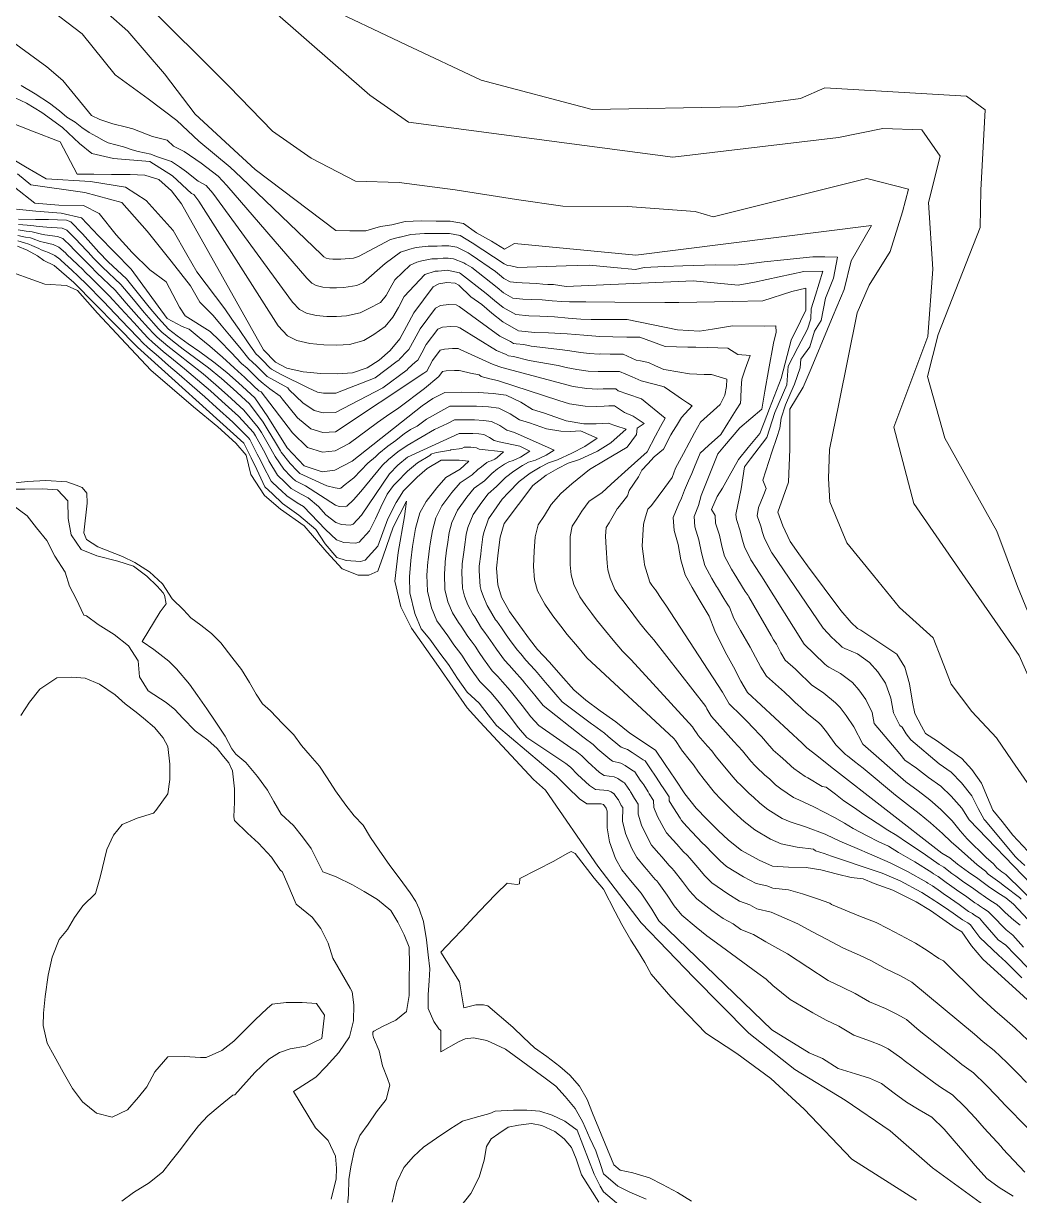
# Model space of a CAD drawing. Header units: millimetres. Extents: x 2695 to 3468, y 1447 to 2202.
# Drawn here: x 3230.4 to 3385.3, y 1919.3 to 2101.6 of the extents above; entities that cross this region are included whole.
import ezdxf

# ---------------------------------------------------------------- set-up
doc = ezdxf.new("R2010")
doc.units = ezdxf.units.MM
doc.layers.add('01_Fina', color=7, linetype='Continuous')

msp = doc.modelspace()

# ---------------------------------------------------------------- linework, layer by layer
at = {"layer": '01_Fina', "color": 252, "linetype": 'Continuous', "lineweight": 9, "true_color": 0x939598}
for p, q in [((3256.54, 2075.17), (3256.54, 2075.17)), ((3258.8, 2076.42), (3258.8, 2076.42)), ((3289, 2068.36), (3289, 2068.36)), ((3290.28, 2066.43), (3290.28, 2066.43)), ((3300.21, 2067.49), (3300.21, 2067.49)), ((3291.56, 2064.5), (3291.56, 2064.5)), ((3298.88, 2064.36), (3298.88, 2064.36)), ((3299.55, 2065.93), (3299.55, 2065.93)), ((3298.22, 2062.8), (3298.22, 2062.8)), ((3244.69, 2056.46), (3244.69, 2056.46)), ((3307.01, 2051.8), (3307.01, 2051.8)), ((3306.64, 2049.8), (3306.64, 2049.8)), ((3300.21, 2031.4), (3300.21, 2031.4)), ((3273.96, 2026.46), (3273.96, 2026.46)), ((3327.51, 2026.08), (3327.51, 2026.08)), ((3335.38, 2026.62), (3335.38, 2026.62)), ((3337.96, 2025.09), (3337.96, 2025.09)), ((3295.83, 2007.12), (3295.83, 2007.12)), ((3303.11, 1997.55), (3303.11, 1997.55)), ((3336.68, 1995.01), (3336.68, 1995.01)), ((3337.28, 1993.97), (3337.28, 1993.97)), ((3330.5, 1965.99), (3330.5, 1965.99))]:
    msp.add_line(p, q, dxfattribs=at)
at = {"layer": '01_Fina', "color": 252, "lineweight": 9, "true_color": 0x939598}
for points in [[(3468.01, 1980.91), (3459.12, 1980.91), (3450.9, 1978.44), (3436.6, 1972.67), (3427.62, 1970.57), (3414.09, 1972.55), (3400.44, 1979.31), (3391.11, 1990.03), (3385.25, 2003.28), (3376.86, 2015.4), (3368.88, 2026.93), (3365.78, 2038.83), (3371.03, 2052.94), (3371.84, 2063.37), (3371.14, 2073.75), (3372.98, 2080.97), (3370.09, 2085.05), (3364.03, 2085.29), (3357.14, 2083.89), (3331.39, 2080.83), (3314.89, 2083.01), (3290.28, 2086.25), (3284.29, 2090.47), (3253.48, 2117.45)], [(3386.11, 1970.63), (3384.99, 1971.68), (3384.65, 1971.97), (3379.95, 1977.61), (3379.82, 1977.76), (3378.89, 1979.47), (3377.86, 1981.47), (3376.3, 1983.48), (3374.69, 1985.12), (3372.8, 1986.44), (3368.38, 1990.17), (3367.69, 1991.13), (3367.03, 1992.14), (3366.69, 1992.4), (3365.68, 1994.38), (3365.28, 1996.68), (3364.44, 1998.99), (3363.27, 2000.73), (3361.95, 2002.2), (3360.11, 2003.53), (3358.16, 2004.36), (3357.72, 2004.59), (3357.55, 2004.76), (3357.46, 2004.84), (3356.58, 2005.66), (3356.52, 2005.72), (3356.19, 2006.04), (3354.76, 2007.57), (3346.83, 2019.23), (3346.8, 2019.29), (3346.6, 2019.62), (3345.61, 2021.64), (3345.34, 2022.43), (3345.05, 2023.43), (3344.49, 2025.01), (3344.73, 2026.32), (3345.42, 2028.06), (3345.9, 2029.26), (3345.37, 2030.56), (3346.81, 2034.93), (3347.57, 2037.23), (3348.05, 2038.68), (3348.25, 2040.24), (3348.89, 2042.28), (3349.73, 2044.19), (3350.32, 2045.53), (3351.19, 2048.07), (3351.28, 2049.41), (3352.71, 2051.29), (3353.43, 2053.74), (3354.45, 2055.43), (3355.15, 2058.9), (3356.35, 2061.97), (3357, 2065.25), (3355.01, 2065.29), (3353.15, 2065.33), (3348.67, 2064.84), (3345.61, 2064.51), (3343.2, 2064.25), (3341.05, 2064.02), (3337.95, 2064.05), (3332.93, 2063.92), (3330.08, 2063.8), (3326.91, 2063.66), (3325.56, 2063.32), (3322.2, 2063.65), (3318.45, 2064.03), (3314.8, 2063.9), (3311.72, 2063.8), (3307.27, 2063.65), (3306.18, 2063.9), (3305.67, 2063.95), (3305.18, 2064.23), (3300.21, 2067.49), (3298.33, 2068.64), (3296.67, 2068.95), (3295.27, 2068.96), (3294.66, 2068.92), (3294.35, 2068.92), (3292.8, 2068.93), (3290.63, 2068.78), (3289, 2068.36), (3288.88, 2068.35), (3287.47, 2068.02), (3282.51, 2065.34), (3281.72, 2065.11), (3279.78, 2064.96), (3279.03, 2064.93), (3278.52, 2064.94), (3277.97, 2065), (3277.47, 2065.11), (3277.11, 2065.3), (3276.74, 2065.68), (3264.26, 2077.66), (3262.58, 2079.28), (3257.66, 2083.29), (3254.27, 2086.53), (3249.81, 2089.91), (3244.67, 2093.63), (3239.56, 2100.02), (3233.67, 2104.49)], [(3390.2, 1978.16), (3384.17, 1986.91), (3381.71, 1990.48), (3377.89, 1994.59), (3374.66, 1998.83), (3373.15, 2002.71), (3371.85, 2006.06), (3367.69, 2009.81), (3366.65, 2010.75), (3362.58, 2015.74), (3358.43, 2020.82), (3355.83, 2027.22), (3355.61, 2030.81), (3355.75, 2035.34), (3357.19, 2042.47), (3360.04, 2056.62), (3361.93, 2060.92), (3365.17, 2066.12), (3367.11, 2072.29), (3368.03, 2075.84), (3361.54, 2077.52), (3337.66, 2071.55), (3334.88, 2072.36), (3324.33, 2073.15), (3314.27, 2073.22), (3307.09, 2074.22), (3297.53, 2075.73), (3288.84, 2076.88), (3282.02, 2077.09), (3275.17, 2080.64), (3269.14, 2084.87), (3262.39, 2091.83), (3248.8, 2105.39)], [(3468, 1987.66), (3452.97, 1987.66), (3440.86, 1986.71), (3431.12, 1983.39), (3410.04, 1986.76), (3397.47, 1992.9), (3388.45, 2005.6), (3385.01, 2014.03), (3381.79, 2022.63), (3373.71, 2037.1), (3370.98, 2046.72), (3372.65, 2053.24), (3379.17, 2069.89), (3379.29, 2075.71), (3379.98, 2088.2), (3377.04, 2090.31), (3355.02, 2091.6), (3351.23, 2089.96), (3341.61, 2088.66), (3318.83, 2088.24), (3301.58, 2092.78), (3289.93, 2098.31), (3276.62, 2104.64)], [(3393.59, 1965.39), (3384.28, 1975.35), (3382.59, 1977.49), (3381.17, 1979.25), (3380.3, 1981.2), (3379.37, 1983.42), (3377.91, 1985.55), (3376.35, 1987.25), (3374.44, 1988.55), (3372.54, 1989.98), (3370.7, 1991.16), (3370.06, 1992.32), (3369.04, 1994.27), (3368.66, 1996.04), (3368.17, 1998.91), (3367.49, 2001.5), (3366.21, 2003.5), (3360.65, 2007.23), (3360.1, 2007.51), (3359.11, 2008.42), (3357.53, 2010.27), (3352.35, 2017.24), (3350.99, 2019.09), (3349.66, 2021.04), (3348.5, 2023.49), (3347.71, 2025.58), (3349.36, 2030.26), (3349.6, 2035.39), (3349.6, 2041.61), (3351.68, 2045.03), (3352.9, 2047.96), (3355.46, 2054.08), (3356.34, 2056.21), (3358.02, 2060.22), (3359.13, 2064.67), (3362.26, 2070.21), (3325.62, 2065.57), (3306.78, 2067.39), (3305.24, 2066.49), (3303.19, 2067.75), (3300.87, 2069.06), (3298.85, 2070.48), (3296.77, 2070.86), (3294.58, 2070.88), (3292.25, 2070.89), (3289.76, 2070.82), (3287.72, 2070.3), (3285.92, 2070.02), (3283.67, 2069.36), (3281.18, 2069.37), (3278.99, 2069.39), (3266.45, 2078.89), (3264.48, 2080.7), (3257.13, 2087.49), (3252.32, 2093.8), (3246.62, 2100.4), (3243.61, 2103.1)], [(3387.14, 1967.67), (3377.48, 1977.74), (3376.34, 1979.52), (3374.69, 1981.41), (3373.04, 1982.98), (3371.16, 1984.33), (3369.27, 1985.77), (3367.48, 1987.02), (3366.71, 1988.01), (3362.71, 1992.71), (3362.4, 1994.44), (3361.39, 1996.47), (3360.33, 1997.97), (3359.33, 1999.08), (3357.48, 2000.47), (3355.66, 2001.5), (3355.33, 2001.67), (3355, 2002), (3351.82, 2005.07), (3345.42, 2015.21), (3345.16, 2015.64), (3344, 2017.43), (3343.93, 2017.54), (3343.54, 2018.18), (3342.53, 2020.18), (3342.17, 2021.37), (3341.84, 2022.71), (3341.27, 2024.45), (3341.21, 2025.25), (3342, 2029.24), (3342.54, 2032.63), (3343.47, 2033.87), (3346, 2037.23), (3347.27, 2041.1), (3349.1, 2045.4), (3349.31, 2048.29), (3350.83, 2051.19), (3352.35, 2054.06), (3352.87, 2055.65), (3352.89, 2057.22), (3353.55, 2059.35), (3354.71, 2063.09), (3351.78, 2063.01), (3344.09, 2061.37), (3341.54, 2060.91), (3338.34, 2061.21), (3334.57, 2061.57), (3314.82, 2060.72), (3312.84, 2061.03), (3311.96, 2061.03), (3311.16, 2061.06), (3310.17, 2061.14), (3309.12, 2061.23), (3307.97, 2061.29), (3307.12, 2061.3), (3306.1, 2061.41), (3305.13, 2061.96), (3304.44, 2062.51), (3303.81, 2063.04), (3300.05, 2065.64), (3299.55, 2065.93), (3297.81, 2066.81), (3296.56, 2067.04), (3295.48, 2067.04), (3294.74, 2066.97), (3294.51, 2066.97), (3293.34, 2066.98), (3291.5, 2066.74), (3290.28, 2066.43), (3290.19, 2066.42), (3289.02, 2066.02), (3286.65, 2064.26), (3283.31, 2061.31), (3282.25, 2060.84), (3280.23, 2060.54), (3279.07, 2060.48), (3278.05, 2060.5), (3276.95, 2060.6), (3275.95, 2060.83), (3275.23, 2061.21), (3274.5, 2061.98), (3262.06, 2076.43), (3260.69, 2077.85), (3258.05, 2079.86), (3255.39, 2081.7), (3253.73, 2082.51), (3252.76, 2083.48), (3250.5, 2084.05), (3247.42, 2085.21), (3246.44, 2085.47), (3244.32, 2086.02), (3242.3, 2086.66), (3240.98, 2087.31), (3236.56, 2092.76), (3234.04, 2094.88), (3228.67, 2098.79)], [(3395.92, 1956.73), (3383.16, 1969.23), (3382.57, 1969.66), (3381.75, 1970.26), (3381.24, 1970.89), (3380.12, 1971.89), (3377.14, 1974.79), (3376.06, 1976.01), (3374.83, 1977.57), (3373.08, 1979.34), (3371.38, 1980.85), (3369.52, 1982.22), (3367.63, 1983.66), (3360.94, 1989.5), (3359.52, 1992.2), (3358.34, 1993.96), (3357.39, 1995.2), (3356.71, 1995.95), (3354.85, 1997.41), (3352.95, 1998.75), (3352.19, 1999.5), (3351.51, 2000.14), (3350.46, 2001.16), (3348.88, 2002.56), (3348.21, 2003.69), (3347.53, 2005.04), (3347.06, 2005.72), (3346.66, 2006.42), (3343.22, 2012.4), (3343.09, 2012.65), (3342.63, 2013.27), (3342.25, 2013.91), (3341.17, 2015.62), (3341.07, 2015.78), (3340.49, 2016.73), (3339.45, 2018.73), (3339, 2020.32), (3338.63, 2021.99), (3338.05, 2023.88), (3337.96, 2025.09), (3337.4, 2025.99), (3338.3, 2028.05), (3339.13, 2029.3), (3340.16, 2031.19), (3341.6, 2033.81), (3343.12, 2035.65), (3344.92, 2037.82), (3345.58, 2039.53), (3346.44, 2041.71), (3348.26, 2046.39), (3349.81, 2052.34), (3351.25, 2055.31), (3352.08, 2057.01), (3352.06, 2060.44), (3349.91, 2059.91), (3345.37, 2058.45), (3340.68, 2058.36), (3332.31, 2058.21), (3330.14, 2058.22), (3322.38, 2058.27), (3317.84, 2058.29), (3316.64, 2058.3), (3315.32, 2058.3), (3314.12, 2058.34), (3312.63, 2058.46), (3311.06, 2058.6), (3309.34, 2058.69), (3308.06, 2058.71), (3306.53, 2058.88), (3305.08, 2059.7), (3304.05, 2060.53), (3300.14, 2063.66), (3299.77, 2063.87), (3299.22, 2064.17), (3298.88, 2064.36), (3297.29, 2064.98), (3296.46, 2065.13), (3295.7, 2065.12), (3294.82, 2065.01), (3294.67, 2065.01), (3293.89, 2065.02), (3292.38, 2064.7), (3291.56, 2064.5), (3290.57, 2064.02), (3288.14, 2061.71), (3287.45, 2060.43), (3286.82, 2059.28), (3285.92, 2058.19), (3284.11, 2057.28), (3282.78, 2056.58), (3280.67, 2056.11), (3279.11, 2056.02), (3277.58, 2056.05), (3275.94, 2056.21), (3274.43, 2056.55), (3273.35, 2057.12), (3272.25, 2058.27), (3259.87, 2075.2), (3258.8, 2076.42), (3257.58, 2077.1), (3256.6, 2077.84), (3255.77, 2078.56), (3254.66, 2079.32), (3253.45, 2080.13), (3251.11, 2080.91), (3250.21, 2081.26), (3248.27, 2081.71), (3247.32, 2081.94), (3245.96, 2082.42), (3243.57, 2083.07), (3242.97, 2083.34), (3241.79, 2084.02), (3240.61, 2084.65), (3239.5, 2085.43), (3238.47, 2086.26), (3237.15, 2087.02), (3236, 2088.05), (3234.44, 2089.23), (3232.25, 2090.69), (3230.04, 2091.99)], [(3385.56, 1965.41), (3385.28, 1965.63), (3382.98, 1967.42), (3382.24, 1968), (3381.53, 1968.5), (3380.44, 1969.3), (3380.02, 1969.74), (3378.73, 1970.73), (3375.79, 1973.3), (3374.65, 1974.29), (3373.32, 1975.62), (3371.46, 1977.26), (3369.72, 1978.72), (3367.88, 1980.11), (3366, 1981.56), (3361.01, 1985.75), (3359.65, 1986.81), (3358.54, 1987.67), (3358.23, 1987.91), (3356.75, 1989.38), (3355.28, 1991.44), (3354.45, 1992.44), (3354.1, 1992.82), (3352.21, 1994.34), (3350.68, 1995.77), (3350.57, 1995.83), (3349.89, 1996.49), (3349.56, 1996.82), (3348.98, 1997.39), (3348.74, 1997.61), (3345.94, 2000.06), (3345.1, 2001.49), (3343.42, 2004.57), (3341.91, 2007.19), (3341.72, 2007.53), (3340.87, 2009.06), (3340.18, 2010.8), (3340.07, 2011.02), (3339.84, 2011.34), (3339.34, 2012.18), (3338.33, 2013.82), (3338.2, 2014.03), (3337.44, 2015.29), (3336.37, 2017.27), (3335.83, 2019.26), (3335.42, 2021.27), (3334.82, 2023.32), (3334.71, 2024.92), (3335.38, 2026.62), (3335.81, 2028.2), (3336.82, 2030.77), (3338.37, 2034.68), (3339.41, 2035.9), (3341.81, 2038.71), (3345.21, 2041.64), (3345.7, 2044.41), (3346.26, 2047.61), (3347.02, 2051.88), (3347.46, 2053.57), (3347.42, 2054.59), (3345.65, 2054.52), (3340.69, 2054.57), (3337.57, 2054.08), (3335.55, 2053.76), (3332.11, 2053.98), (3324.3, 2055.54), (3322.04, 2055.55), (3320.44, 2055.56), (3318.68, 2055.58), (3317.08, 2055.62), (3315.1, 2055.78), (3313, 2055.96), (3310.71, 2056.09), (3309.01, 2056.12), (3306.96, 2056.34), (3305.03, 2057.44), (3303.65, 2058.54), (3302.38, 2059.6), (3298.39, 2062.7), (3298.22, 2062.8), (3296.77, 2063.14), (3296.35, 2063.22), (3295.92, 2063.21), (3294.9, 2063.06), (3294.44, 2063.06), (3292.84, 2062.56), (3289.62, 2059.16), (3288.71, 2057.45), (3287.87, 2055.92), (3286.68, 2054.47), (3284.91, 2053.25), (3283.32, 2052.32), (3281.12, 2051.68), (3279.14, 2051.57), (3277.12, 2051.6), (3274.92, 2051.82), (3272.91, 2052.28), (3271.47, 2053.02), (3270.01, 2054.57), (3257.67, 2073.96), (3256.9, 2075), (3256.54, 2075.17), (3253.59, 2077.91), (3250.08, 2080.16), (3244.43, 2080.59), (3241.03, 2081.38), (3239.14, 2082.96), (3236.49, 2085.45), (3233.26, 2087.78), (3230.88, 2089.21), (3226.45, 2091.31)], [(3390.37, 1958.19), (3384.36, 1964.61), (3383.15, 1965.6), (3381.94, 1966.35), (3380.49, 1967.34), (3378.8, 1968.58), (3377.35, 1969.58), (3375.66, 1970.82), (3374.45, 1971.81), (3373.24, 1972.56), (3355.92, 1986.02), (3353.76, 1987.72), (3352.23, 1988.93), (3351.51, 1989.67), (3343, 1997.56), (3341.99, 1999.3), (3340.85, 2001.55), (3339.8, 2003.38), (3338.85, 2005.23), (3337.91, 2007.13), (3337.05, 2009.4), (3335.5, 2012.02), (3334.38, 2013.85), (3333.29, 2015.82), (3332.66, 2018.2), (3332.21, 2020.56), (3331.6, 2022.75), (3331.46, 2024.76), (3332.3, 2026.88), (3332.72, 2027.78), (3333.23, 2028.99), (3333.85, 2030.46), (3334.33, 2031.62), (3334.77, 2032.67), (3335.65, 2034.77), (3336.96, 2035.95), (3338.84, 2037.65), (3339.95, 2039.42), (3341.26, 2041.51), (3341.92, 2042.57), (3341.95, 2043.2), (3341.98, 2043.8), (3342.01, 2044.45), (3342.03, 2044.9), (3342.1, 2046.3), (3342.66, 2047.82), (3343.44, 2049.94), (3341.5, 2050.13), (3339.92, 2051.13), (3338.4, 2051.17), (3336.73, 2051.2), (3334.99, 2051.24), (3333.7, 2051.27), (3330.22, 2051.34), (3326.24, 2052.82), (3324.24, 2052.83), (3322.04, 2052.85), (3320.03, 2052.91), (3317.57, 2053.11), (3314.94, 2053.33), (3312.08, 2053.49), (3309.95, 2053.53), (3307.39, 2053.8), (3304.98, 2055.18), (3303.25, 2056.55), (3301.67, 2057.88), (3299.99, 2059.07), (3298.11, 2060.93), (3297.56, 2061.23), (3296.25, 2061.31), (3294.98, 2061.1), (3294.12, 2060.63), (3291.11, 2056.61), (3289.97, 2054.47), (3288.92, 2052.56), (3287.43, 2050.75), (3285.71, 2049.22), (3283.85, 2048.05), (3281.56, 2047.26), (3279.18, 2047.11), (3276.65, 2047.15), (3273.9, 2047.42), (3271.39, 2048), (3269.59, 2048.93), (3267.76, 2050.86), (3255.01, 2073.57), (3253.41, 2075.59), (3251.48, 2077.33), (3249.27, 2078.04), (3247.03, 2078.12), (3244.08, 2078.14), (3241.38, 2078.16), (3238.77, 2078.18), (3236.12, 2083.19), (3231.83, 2084.87), (3223.9, 2087.97)], [(3385.4, 1961.32), (3384.4, 1962.1), (3383.05, 1963.31), (3382.27, 1964.08), (3381.79, 1964.55), (3380.82, 1965.14), (3380.01, 1965.7), (3379.66, 1965.94), (3379.34, 1966.14), (3377.84, 1967.23), (3377.1, 1967.74), (3376.41, 1968.21), (3375.39, 1968.95), (3374.78, 1969.4), (3373.55, 1970.35), (3372.83, 1970.8), (3372.44, 1971.04), (3370.14, 1972.63), (3367.71, 1974.27), (3366.23, 1975.3), (3364.84, 1976.12), (3363.16, 1977.21), (3361.09, 1978.55), (3359.62, 1979.57), (3357.98, 1980.69), (3356.66, 1981.72), (3355.23, 1982.79), (3354.61, 1982.89), (3352.38, 1984.28), (3351.96, 1984.47), (3350.2, 1985.74), (3349.8, 1986.06), (3348.98, 1986.87), (3348.08, 1987.63), (3347, 1988.59), (3346.89, 1988.7), (3346.37, 1989.29), (3345.2, 1990.68), (3343.67, 1992.26), (3343.17, 1992.84), (3342.07, 1993.92), (3340.14, 1995.77), (3339.11, 1997.6), (3330.3, 2011.12), (3329.69, 2012), (3328.7, 2013.5), (3328.45, 2013.82), (3328.15, 2014.23), (3327.83, 2014.68), (3326.96, 2017.42), (3326.92, 2017.93), (3326.61, 2020.3), (3326.82, 2023.75), (3327.15, 2024.89), (3327.51, 2026.08), (3328.05, 2026.61), (3329.1, 2028.03), (3330.13, 2029.42), (3331.29, 2031), (3331.81, 2032.46), (3333.04, 2034.72), (3333.95, 2036.4), (3334.77, 2037.91), (3335.69, 2039.6), (3338.75, 2042.34), (3339.48, 2043.79), (3339.74, 2045.14), (3339.77, 2046.29), (3337.4, 2046.99), (3336.27, 2047.03), (3333.98, 2047.11), (3330.34, 2047.72), (3330.01, 2047.78), (3328.71, 2048.36), (3327.6, 2048.85), (3326.37, 2049.11), (3325.68, 2049.25), (3323.66, 2050.15), (3321.9, 2050.16), (3321.67, 2050.17), (3320.21, 2050.21), (3319.92, 2050.19), (3318.45, 2050.28), (3317.01, 2050.45), (3315.37, 2050.68), (3314.24, 2050.86), (3309.37, 2051.43), (3308.21, 2051.67), (3307.01, 2051.8), (3306.62, 2051.85), (3306.15, 2052.12), (3304.47, 2052.97), (3298.19, 2057.59), (3297.71, 2057.83), (3296.55, 2057.89), (3295.28, 2057.73), (3294.49, 2057.34), (3292.08, 2054.13), (3291.16, 2052.42), (3290.32, 2050.89), (3290.01, 2050.6), (3288.94, 2049.47), (3288.76, 2049.25), (3288.53, 2049.1), (3285.08, 2046.49), (3279.01, 2044.11), (3277.06, 2044.09), (3276.13, 2044.28), (3274.68, 2044.94), (3270.39, 2047.07), (3268.96, 2047.82), (3268.74, 2048.02), (3267.56, 2049.23), (3266.91, 2049.9), (3266.62, 2050.15), (3265.38, 2051.96), (3263.98, 2054), (3262.84, 2055.63), (3261.75, 2057.21), (3257.36, 2062.98), (3255.83, 2065.67), (3253.67, 2069.4), (3251.35, 2072.02), (3249.52, 2074.07), (3246.26, 2076.14), (3240.82, 2077.01), (3233.92, 2077.45), (3230.73, 2079.34), (3228.93, 2080.4)], [(3385.94, 1957.91), (3384.28, 1959.77), (3383.2, 1960.59), (3380.92, 1962.95), (3380.42, 1963.49), (3379.7, 1963.94), (3379.09, 1964.36), (3378.83, 1964.54), (3378.36, 1964.81), (3376.88, 1965.88), (3376.17, 1966.38), (3375.48, 1966.85), (3374.41, 1967.61), (3373.9, 1967.98), (3372.65, 1968.9), (3371.93, 1969.34), (3371.64, 1969.52), (3369, 1971.17), (3366.46, 1972.65), (3364.92, 1973.62), (3363.4, 1974.28), (3361.62, 1975.23), (3359.42, 1976.4), (3358.06, 1977.2), (3356.52, 1978.09), (3353.31, 1979.75), (3351, 1980.85), (3350.18, 1981.21), (3348.18, 1982.54), (3347.37, 1983.19), (3346.46, 1984.07), (3345.67, 1984.74), (3344.42, 1985.9), (3344.2, 1986.12), (3343.53, 1986.85), (3342.22, 1988.44), (3340.9, 1989.89), (3337.39, 1993.82), (3337.28, 1993.97), (3336.68, 1995.01), (3336.51, 1995.35), (3328.44, 2005.74), (3327.34, 2006.98), (3326.21, 2008.4), (3325.31, 2009.56), (3324.12, 2011.18), (3323.62, 2011.83), (3323.01, 2012.64), (3322.38, 2013.55), (3321.63, 2015.31), (3321.26, 2016.63), (3321.18, 2017.67), (3321.02, 2020.04), (3320.9, 2021.84), (3321.03, 2023.19), (3321.51, 2023.92), (3322.76, 2026.1), (3322.83, 2026.23), (3323.61, 2027.22), (3324.34, 2028.15), (3324.62, 2028.96), (3326.03, 2031.07), (3326.55, 2032.11), (3327.48, 2033.13), (3328.47, 2034.22), (3329.96, 2035.41), (3331.1, 2037.61), (3331.4, 2038.12), (3331.95, 2039.02), (3332.75, 2040.34), (3334.39, 2042.12), (3333.65, 2042.62), (3332.75, 2043.24), (3331.68, 2043.97), (3330.02, 2045.1), (3328.68, 2045.45), (3326.47, 2046.02), (3325.08, 2046.62), (3323.08, 2047.47), (3321.77, 2047.48), (3321.59, 2047.49), (3320.38, 2047.5), (3319.8, 2047.47), (3318.23, 2047.54), (3316.46, 2047.79), (3314.79, 2048.11), (3313.54, 2048.39), (3309.06, 2049.2), (3306.64, 2049.8), (3305.84, 2049.9), (3305.48, 2050.1), (3303.96, 2050.76), (3298.26, 2054.25), (3297.86, 2054.43), (3296.85, 2054.48), (3295.57, 2054.35), (3294.85, 2054.06), (3293.05, 2051.65), (3292.36, 2050.37), (3291.73, 2049.22), (3291.33, 2048.92), (3290.23, 2047.92), (3290.09, 2047.76), (3286.32, 2044.93), (3278.96, 2041.11), (3277.01, 2041.04), (3275.61, 2041.4), (3273.87, 2042.61), (3271.71, 2044.62), (3271.51, 2044.91), (3268.32, 2046.71), (3267.89, 2047.1), (3266.63, 2048.35), (3266.05, 2048.94), (3265.48, 2049.45), (3264.04, 2051.2), (3262.44, 2053.14), (3261.14, 2054.67), (3259.9, 2056.17), (3257.86, 2058.24), (3256.38, 2060.79), (3253.36, 2064.64), (3249.67, 2069.31), (3245.69, 2073.79), (3239.95, 2075.31), (3231.58, 2076.54), (3229.49, 2078.21)], [(3386.85, 1954.42), (3384.55, 1956.76), (3383.15, 1958.22), (3381.99, 1959.08), (3379.57, 1961.82), (3379.06, 1962.44), (3378.58, 1962.74), (3378.17, 1963.02), (3378, 1963.14), (3377.39, 1963.48), (3375.92, 1964.54), (3375.23, 1965.02), (3374.55, 1965.49), (3373.43, 1966.28), (3373.02, 1966.56), (3371.75, 1967.44), (3371.03, 1967.89), (3370.83, 1968.01), (3367.87, 1969.71), (3365.2, 1971.04), (3361.97, 1972.43), (3360.08, 1973.25), (3357.74, 1974.25), (3356.49, 1974.84), (3355.06, 1975.5), (3352, 1976.62), (3349.63, 1977.41), (3348.38, 1977.96), (3346.15, 1979.35), (3344.94, 1980.33), (3343.93, 1981.27), (3343.25, 1981.85), (3341.84, 1983.21), (3341.52, 1983.54), (3340.7, 1984.42), (3339.23, 1986.21), (3338.14, 1987.51), (3337.46, 1988.45), (3336.77, 1989.21), (3335.32, 1990.84), (3335.26, 1990.94), (3334.58, 1991.95), (3334.43, 1992.18), (3324.91, 2002.6), (3323.56, 2003.97), (3322.12, 2005.68), (3320.94, 2007.13), (3319.53, 2008.86), (3318.79, 2009.83), (3317.87, 2011.06), (3316.92, 2012.42), (3316, 2014.33), (3315.56, 2015.85), (3315.44, 2017.4), (3315.42, 2019.78), (3315.44, 2021.79), (3315.75, 2023.41), (3316.46, 2024.5), (3317.26, 2025.76), (3318.38, 2027.31), (3320.36, 2028.58), (3321.78, 2029.94), (3324.44, 2032.31), (3327.41, 2034.97), (3328.72, 2037.45), (3329.48, 2038.91), (3330.18, 2040.24), (3326.5, 2043.2), (3324.38, 2043.96), (3322.89, 2044.49), (3322.51, 2044.79), (3321.63, 2044.8), (3320.56, 2044.8), (3319.69, 2044.75), (3318, 2044.81), (3315.9, 2045.13), (3304.81, 2048.09), (3303.44, 2048.55), (3298.34, 2050.91), (3298.01, 2051.03), (3297.15, 2051.06), (3295.86, 2050.97), (3295.22, 2050.77), (3294.01, 2049.17), (3293.56, 2048.31), (3293.13, 2047.55), (3292.66, 2047.24), (3278.91, 2038.11), (3276.96, 2037.99), (3275.1, 2038.53), (3273.05, 2040.28), (3270.62, 2043.22), (3270.32, 2043.66), (3268.7, 2044.77), (3267.68, 2045.59), (3267.04, 2046.18), (3265.71, 2047.47), (3265.2, 2047.98), (3264.34, 2048.74), (3262.69, 2050.45), (3260.9, 2052.28), (3259.43, 2053.71), (3255.56, 2056.15), (3254.67, 2057.48), (3252.6, 2061.4), (3250.09, 2063.31), (3247.34, 2065.98), (3244.84, 2068.74), (3242.19, 2072.06), (3239.77, 2073.28), (3235.92, 2073.33), (3232.2, 2073.65), (3229.01, 2076.17)], [(3229.34, 2072.72), (3232.34, 2072.43), (3236.28, 2072.1), (3239.42, 2071.39), (3242.1, 2068.6), (3247.14, 2063.4), (3252.77, 2055.72), (3255.09, 2054.49), (3256.18, 2054.08), (3257.72, 2052.75), (3259.37, 2051.42), (3261.35, 2049.69), (3263.2, 2048.03), (3264.34, 2047.02), (3264.79, 2046.6), (3266.19, 2045.27), (3267.04, 2044.48), (3267.4, 2044.29), (3272.24, 2037.95), (3274.58, 2035.65), (3276.91, 2034.94), (3278.86, 2035.11), (3281.05, 2036.25), (3285.48, 2039.53), (3286.89, 2040.51), (3288.78, 2041.81), (3292.8, 2044.82), (3294.98, 2046.69), (3295.58, 2047.49), (3296.15, 2047.59), (3297.45, 2047.64), (3298.16, 2047.63), (3298.41, 2047.57), (3299.91, 2047.19), (3301.26, 2046.95), (3301.58, 2046.68), (3302.94, 2046.34), (3304.14, 2046.08), (3304.29, 2046.01), (3313.65, 2042.98), (3315.34, 2042.47), (3317.78, 2042.07), (3319.57, 2042.03), (3320.73, 2042.1), (3321.43, 2042.12), (3321.49, 2042.11), (3322.33, 2042.11), (3323.85, 2041.11), (3325.23, 2040.52), (3326.92, 2039.41), (3325.86, 2038.64), (3325.74, 2037.69), (3324.31, 2035.71), (3320.88, 2033.67), (3318.41, 2032.21), (3315.66, 2030.02), (3313.99, 2028.52), (3312.48, 2026.76), (3311.42, 2025.09), (3310.46, 2023.63), (3309.98, 2021.74), (3309.82, 2019.52), (3309.7, 2017.13), (3309.87, 2015.06), (3310.37, 2013.34), (3311.47, 2011.29), (3312.73, 2009.47), (3313.95, 2007.84), (3314.94, 2006.54), (3316.56, 2004.7), (3318.04, 2002.95), (3331.57, 1990.38), (3331.78, 1990.08), (3332.68, 1988.73), (3332.76, 1988.6), (3334.12, 1986.85), (3334.61, 1986.26), (3335.37, 1985.14), (3336.25, 1983.98), (3337.86, 1981.98), (3338.83, 1980.96), (3339.26, 1980.51), (3340.84, 1978.97), (3341.41, 1978.46), (3342.5, 1977.46), (3344.12, 1976.16), (3346.6, 1974.7), (3348.25, 1973.97), (3350.7, 1973.48), (3353.27, 1973.16), (3353.6, 1972.9), (3354.93, 1972.48), (3356.07, 1972.1), (3358.54, 1971.26), (3360.53, 1970.58), (3363.95, 1969.42), (3366.74, 1968.26), (3370.03, 1966.49), (3370.13, 1966.43), (3370.85, 1965.98), (3372.15, 1965.14), (3372.44, 1964.94), (3373.62, 1964.12), (3374.3, 1963.66), (3374.97, 1963.19), (3376.41, 1962.15), (3377.16, 1961.74), (3377.25, 1961.68), (3377.45, 1961.54), (3377.7, 1961.39), (3378.21, 1960.68), (3379.12, 1959.43), (3382.02, 1956.66), (3383.16, 1955.62), (3385.68, 1953.17)], [(3386.58, 1943.46), (3384.6, 1945.32), (3382.94, 1946.75), (3381.45, 1948.08), (3378.96, 1950.34), (3373.46, 1955.78), (3372.74, 1956.17), (3370.95, 1957.39), (3369.13, 1958.52), (3366.81, 1959.79), (3364.83, 1960.84), (3363.01, 1961.74), (3360.3, 1962.78), (3356.06, 1964.55), (3355.8, 1964.79), (3353.91, 1965.43), (3351.55, 1966.22), (3349.4, 1966.83), (3346.92, 1967.12), (3345.99, 1967.45), (3344.33, 1967.81), (3342.36, 1968.84), (3339.76, 1970.45), (3338.77, 1971.37), (3337.68, 1972.44), (3336.41, 1973.74), (3336.03, 1974.12), (3335.18, 1974.98), (3334.35, 1975.87), (3333.56, 1976.7), (3332.72, 1977.63), (3332.52, 1977.98), (3331.47, 1979.57), (3330.84, 1980.7), (3330.8, 1981.3), (3329.89, 1982.69), (3329.64, 1983.07), (3328.81, 1984.35), (3328.6, 1984.66), (3328.37, 1985), (3328.23, 1985.19), (3327.1, 1986.89), (3326.76, 1987.08), (3325.39, 1987.97), (3325.07, 1988.18), (3324.33, 1988.66), (3323.36, 1989.03), (3323.13, 1989.19), (3321.32, 1990.7), (3320.76, 1991.2), (3319.04, 1992.46), (3318.75, 1992.67), (3314.18, 1996.09), (3313.18, 1997.21), (3311.95, 1998.67), (3311.61, 1999.07), (3310.29, 2000.63), (3309.92, 2001.04), (3308.54, 2002.55), (3307.75, 2003.55), (3307.18, 2004.2), (3306, 2005.8), (3305.49, 2006.51), (3304.74, 2007.6), (3304.02, 2008.63), (3303.84, 2008.86), (3302.68, 2010.81), (3302.51, 2011.05), (3301.93, 2012.44), (3301.59, 2013.39), (3301.43, 2014.04), (3301.27, 2016.44), (3301.29, 2017.11), (3301.3, 2017.2), (3301.52, 2019.06), (3301.6, 2019.7), (3301.87, 2021.78), (3302.02, 2022.44), (3302.75, 2024.53), (3304.03, 2026.42), (3304.87, 2027.6), (3305.83, 2028.67), (3307.48, 2030.35), (3309.19, 2031.66), (3310.76, 2032.61), (3312.05, 2033.29), (3313.46, 2033.74), (3315.69, 2034.76), (3317.73, 2035.82), (3319.65, 2037.11), (3317.02, 2038.26), (3315.5, 2038.16), (3313.98, 2038.18), (3311.77, 2038.56), (3309.1, 2039.5), (3307.57, 2039.97), (3306.12, 2040.88), (3304.34, 2041.75), (3302.71, 2041.96), (3300.87, 2042.08), (3298.72, 2042.1), (3296.69, 2042.08), (3293.08, 2040.07), (3291.61, 2038.99), (3290.62, 2038.46), (3289.61, 2037.76), (3289.16, 2037.41), (3288.31, 2036.74), (3287.08, 2035.86), (3285.67, 2034.72), (3285.16, 2034.22), (3283.94, 2033.23), (3281.77, 2030.94), (3280.44, 2029.9), (3279.76, 2029.31), (3279.62, 2029.27), (3279.17, 2029.3), (3278.88, 2029.4), (3277.57, 2029.71), (3273.39, 2031.61), (3273.17, 2031.83), (3272.97, 2032.02), (3271.87, 2033.17), (3270.47, 2034.94), (3270.38, 2035.13), (3269.61, 2036.41), (3268.32, 2038.58), (3267.68, 2039.59), (3265.54, 2042.42), (3263, 2044.76), (3261.2, 2046.38), (3259.17, 2048.02), (3257.03, 2049.67), (3255.26, 2050.95), (3253.59, 2052.23), (3251.92, 2053.61), (3251.43, 2054.12), (3250.65, 2054.99), (3249.18, 2056.67), (3247.24, 2058.97), (3245.55, 2061.02), (3242.7, 2063.71), (3241.72, 2064.71), (3241.31, 2065.12), (3240.47, 2066.02), (3239.12, 2067.44), (3238.72, 2067.89), (3237.15, 2069.46), (3236.42, 2069.75), (3234.03, 2069.93), (3233.43, 2069.98), (3232.4, 2070.1), (3232.02, 2070.16), (3230.98, 2070.22), (3229.62, 2070.33)], [(3398.55, 1938.76), (3379.58, 1956.06), (3377.82, 1958.13), (3376.33, 1960.33), (3375.44, 1960.82), (3373.37, 1962.29), (3371.46, 1963.6), (3369.23, 1964.98), (3365.61, 1966.8), (3362.69, 1967.81), (3360.99, 1968.56), (3359.1, 1968.74), (3357, 1969.28), (3354.4, 1969.95), (3352.14, 1970.31), (3349.39, 1970.35), (3346.88, 1970.53), (3344.81, 1971.44), (3342.09, 1972.96), (3340.07, 1974.59), (3338.42, 1976.08), (3336.68, 1977.82), (3335.03, 1979.54), (3333.26, 1981.75), (3331.76, 1984.06), (3330.2, 1986.36), (3328.72, 1988.59), (3328.3, 1988.82), (3326.19, 1990.2), (3324.7, 1991.23), (3322.53, 1992.97), (3320.11, 1994.71), (3317.85, 1996.32), (3316.01, 1997.93), (3313.95, 2000.23), (3312.19, 2002.27), (3310.36, 2004.22), (3309.12, 2005.85), (3307.59, 2007.89), (3306.01, 2010.16), (3304.73, 2012.36), (3304.17, 2014.28), (3303.96, 2016.87), (3304.23, 2019.27), (3304.52, 2021.69), (3305.18, 2023.85), (3309.61, 2029.73), (3311.72, 2031.34), (3313.53, 2032.37), (3315.14, 2033.23), (3316.9, 2033.79), (3319.69, 2035.07), (3321.75, 2036.36), (3324.12, 2038.52), (3322.54, 2039.04), (3321.35, 2039.43), (3319.46, 2039.31), (3317.56, 2039.33), (3314.79, 2039.81), (3311.46, 2040.98), (3309.55, 2041.58), (3307.73, 2042.72), (3305.5, 2043.8), (3303.47, 2044.06), (3301.16, 2044.22), (3298.48, 2044.24), (3295.95, 2044.21), (3294.09, 2043.27), (3292.4, 2042.13), (3281.52, 2033.54), (3278.81, 2032.11), (3276.86, 2031.89), (3274.07, 2032.78), (3271.42, 2035.62), (3268.43, 2040.41), (3266.4, 2043.37), (3263.87, 2045.72), (3262.06, 2047.33), (3260, 2048.94), (3257.83, 2050.55), (3256.02, 2051.8), (3254.33, 2053.04), (3252.96, 2054.07), (3251.43, 2055.76), (3249.98, 2057.47), (3248.08, 2059.81), (3246.44, 2061.9), (3243.57, 2064.56), (3242.12, 2066.05), (3241.3, 2066.97), (3239.61, 2068.87), (3237.77, 2070.78), (3237.13, 2071.01), (3234.31, 2071.1), (3232.28, 2071.11), (3229.65, 2071.18)], [(3386.14, 1922.91), (3382.72, 1926.57), (3382.44, 1926.9), (3379.78, 1929.76), (3378.44, 1931.3), (3376.83, 1933.05), (3374.88, 1934.93), (3373.01, 1936.14), (3371.95, 1936.9), (3370.55, 1937.94), (3368.74, 1939.24), (3367.36, 1940.3), (3366.99, 1940.58), (3364.85, 1942.11), (3364.67, 1942.21), (3363.71, 1942.66), (3362.13, 1943.28), (3359.54, 1944.23), (3357.19, 1945.65), (3355.21, 1946.56), (3353.14, 1947.68), (3349.63, 1949.77), (3346.94, 1951.98), (3345.92, 1952.94), (3344.63, 1953.86), (3338.17, 1958.57), (3336.69, 1959.66), (3335.03, 1961.02), (3332.77, 1962.92), (3331.6, 1964.35), (3330.5, 1965.99), (3329.2, 1967.81), (3328.88, 1968.26), (3328.66, 1968.47), (3327.35, 1970.01), (3327, 1970.4), (3325.78, 1971.88), (3325, 1973.29), (3324.04, 1975.6), (3323.58, 1977.54), (3323.6, 1979.63), (3323.37, 1979.98), (3323.31, 1980.08), (3322.98, 1980.74), (3322.93, 1980.82), (3322.87, 1980.91), (3322.51, 1981.37), (3322.23, 1981.8), (3322.14, 1981.84), (3321.8, 1982.07), (3321.72, 1982.12), (3321.26, 1982.31), (3319.36, 1982.43), (3318.44, 1983.07), (3316.59, 1984.79), (3315.46, 1985.9), (3314.75, 1986.5), (3308.71, 1990.55), (3307.39, 1992.04), (3305.95, 1993.98), (3305.8, 1994.16), (3304.59, 1995.71), (3304.18, 1996.23), (3303.11, 1997.55), (3302.38, 1998.28), (3301.36, 1999.25), (3299.95, 2001.25), (3299.2, 2002.37), (3298.57, 2003.32), (3298.04, 2004.03), (3297.32, 2004.97), (3296.39, 2006.35), (3295.83, 2007.12), (3294.69, 2008.71), (3293.84, 2010.73), (3293.23, 2013.3), (3293.15, 2015.77), (3293.31, 2017.84), (3293.35, 2018.18), (3293.56, 2019.96), (3293.73, 2020.99), (3294, 2022.73), (3294.53, 2024.71), (3295.47, 2026.56), (3297.01, 2028.65), (3298.3, 2030.15), (3300.21, 2031.4), (3301.09, 2032.21), (3301.62, 2032.63), (3302.45, 2033.31), (3302.78, 2033.49), (3303.13, 2033.6), (3303.69, 2033.85), (3304.1, 2034.11), (3305.07, 2034.99), (3301.29, 2035.38), (3300.85, 2035.6), (3300.44, 2035.65), (3299.98, 2035.68), (3299.44, 2035.69), (3298.94, 2035.68), (3298.57, 2035.49), (3296.87, 2035.27), (3296.81, 2035.22), (3294.64, 2034.86), (3293.93, 2034.69), (3293.82, 2034.6), (3293.6, 2034.43), (3291.68, 2033.27), (3290.14, 2031.97), (3288.41, 2030.23), (3287.95, 2029.74), (3286.98, 2028.39), (3285.97, 2026.35), (3285.16, 2024.54), (3284.24, 2022.71), (3282.61, 2020.93), (3282.02, 2020.75), (3280.23, 2020.86), (3279.07, 2021.27), (3277.39, 2022.92), (3273.96, 2026.46), (3272.99, 2027.06), (3271.37, 2028.13), (3270.47, 2028.98), (3270.09, 2029.34), (3268.94, 2030.44), (3267.63, 2032.9), (3267.28, 2033.66), (3266.77, 2034.64), (3265.59, 2036.88), (3265.43, 2037.14), (3262.98, 2039.58), (3260.42, 2041.9), (3258.62, 2043.52), (3256.66, 2045.24), (3254.63, 2047.01), (3252.97, 2048.43), (3251.4, 2049.8), (3249.77, 2051.23), (3248.99, 2051.96), (3248.31, 2052.67), (3246.76, 2054.28), (3244.69, 2056.46), (3242.87, 2058.38), (3240.1, 2061.14), (3239.1, 2062.15), (3238.88, 2062.36), (3237.98, 2063.19), (3236.22, 2064.8), (3236.08, 2064.95), (3235.3, 2065.52), (3234.3, 2065.98), (3233.18, 2066.41), (3232.8, 2066.59), (3231.71, 2067.08), (3231.25, 2067.31), (3230.6, 2067.48), (3229.52, 2067.8)], [(3386.47, 1929.87), (3383.1, 1933.3), (3381.72, 1934.8), (3380.08, 1936.52), (3378.12, 1938.39), (3376.32, 1939.68), (3375.12, 1940.63), (3373.36, 1942.07), (3369.71, 1944.95), (3367.72, 1946.67), (3367.36, 1946.86), (3366.12, 1947.57), (3364.46, 1948.36), (3361.96, 1949.42), (3359.73, 1950.71), (3357.81, 1951.62), (3355.53, 1952.71), (3349.22, 1956.88), (3347.72, 1957.72), (3345.85, 1958.76), (3343.91, 1959.88), (3341.98, 1960.67), (3340.78, 1961.53), (3339.23, 1962.38), (3337.47, 1963.62), (3335.1, 1965.43), (3333.99, 1966.69), (3332.9, 1968.14), (3331.61, 1969.79), (3331.26, 1970.21), (3330.83, 1970.64), (3329.68, 1971.96), (3329.19, 1972.5), (3328.09, 1973.8), (3327.5, 1974.86), (3326.51, 1976.92), (3326, 1978.6), (3326, 1980.19), (3325.54, 1980.88), (3325.42, 1981.07), (3324.92, 1981.94), (3324.82, 1982.1), (3324.7, 1982.27), (3324.42, 1982.64), (3323.85, 1983.49), (3323.68, 1983.59), (3323, 1984.04), (3322.84, 1984.14), (3322.28, 1984.43), (3320.69, 1984.63), (3320, 1985.11), (3318.16, 1986.76), (3317.23, 1987.67), (3316.18, 1988.49), (3316.04, 1988.59), (3310.53, 1992.4), (3309.32, 1993.76), (3307.95, 1995.54), (3307.74, 1995.8), (3306.49, 1997.35), (3306.1, 1997.83), (3304.92, 1999.22), (3304.17, 2000.04), (3303.3, 2000.9), (3301.97, 2002.76), (3301.3, 2003.75), (3300.63, 2004.75), (3300.03, 2005.56), (3299.49, 2006.27), (3298.48, 2007.84), (3298.06, 2008.43), (3297.11, 2009.95), (3296.42, 2011.62), (3295.96, 2013.55), (3295.86, 2016), (3295.97, 2017.6), (3296, 2017.86), (3296.22, 2019.66), (3296.35, 2020.56), (3296.62, 2022.41), (3297.03, 2023.96), (3297.9, 2025.88), (3299.35, 2027.91), (3300.49, 2029.3), (3302.08, 2030.49), (3303.22, 2031.59), (3304.14, 2032.31), (3305.22, 2033.08), (3305.87, 2033.42), (3306.57, 2033.65), (3307.69, 2034.16), (3309.16, 2035.08), (3307.59, 2035.85), (3304.39, 2036.52), (3303.63, 2036.76), (3302.9, 2037.22), (3302.01, 2037.65), (3301.2, 2037.76), (3300.28, 2037.82), (3299.2, 2037.82), (3298.19, 2037.81), (3290.15, 2034.13), (3288.65, 2032.89), (3287.32, 2031.56), (3282.98, 2025.11), (3281.66, 2023.72), (3281.22, 2023.59), (3279.88, 2023.68), (3279, 2023.98), (3277.45, 2025.18), (3276.28, 2026.48), (3274.69, 2027.82), (3273.62, 2028.37), (3272.05, 2029.29), (3271.37, 2029.93), (3271.05, 2030.24), (3269.92, 2031.35), (3268.58, 2033.58), (3268.31, 2034.15), (3267.72, 2035.23), (3266.5, 2037.45), (3266.18, 2037.96), (3263.83, 2040.53), (3261.28, 2042.86), (3259.48, 2044.47), (3257.5, 2046.17), (3255.43, 2047.9), (3253.73, 2049.27), (3252.13, 2050.61), (3250.49, 2052.02), (3249.8, 2052.68), (3249.09, 2053.44), (3247.57, 2055.08), (3245.54, 2057.29), (3243.76, 2059.26), (3240.97, 2061.99), (3239.97, 2063), (3239.69, 2063.28), (3238.81, 2064.13), (3237.18, 2065.68), (3236.96, 2065.93), (3235.92, 2066.84), (3235.01, 2067.24), (3233.46, 2067.58), (3233.01, 2067.72), (3231.94, 2068.09), (3231.51, 2068.26), (3230.73, 2068.39), (3229.55, 2068.64)], [(3229.58, 2069.49), (3230.86, 2069.31), (3231.76, 2069.21), (3232.17, 2069.1), (3233.22, 2068.85), (3233.74, 2068.75), (3235.72, 2068.49), (3236.54, 2068.15), (3237.84, 2066.91), (3238.15, 2066.56), (3239.64, 2065.08), (3240.5, 2064.2), (3240.85, 2063.86), (3241.83, 2062.85), (3244.66, 2060.14), (3246.39, 2058.13), (3248.37, 2055.87), (3249.87, 2054.21), (3250.62, 2053.4), (3251.2, 2052.82), (3252.86, 2051.42), (3254.5, 2050.11), (3256.23, 2048.78), (3258.34, 2047.09), (3260.34, 2045.42), (3262.14, 2043.81), (3264.69, 2041.47), (3266.93, 2038.77), (3267.41, 2038.01), (3268.66, 2035.82), (3269.35, 2034.64), (3269.53, 2034.26), (3270.9, 2032.26), (3272.01, 2031.13), (3272.27, 2030.88), (3272.72, 2030.45), (3274.26, 2029.69), (3278.94, 2026.69), (3279.52, 2026.48), (3280.42, 2026.43), (3280.71, 2026.52), (3281.71, 2027.5), (3282.9, 2028.81), (3286.24, 2032.89), (3287.16, 2033.8), (3288.62, 2035), (3290.07, 2035.97), (3294.35, 2038.47), (3296.33, 2039.38), (3297.44, 2039.94), (3298.96, 2039.96), (3300.57, 2039.95), (3301.96, 2039.86), (3303.17, 2039.7), (3304.51, 2039.05), (3305.6, 2038.36), (3306.75, 2038.01), (3312.92, 2035.24), (3311.69, 2034.46), (3310.02, 2033.69), (3308.96, 2033.36), (3307.99, 2032.84), (3306.67, 2031.98), (3305.35, 2030.97), (3303.95, 2029.58), (3302.68, 2028.45), (3301.69, 2027.16), (3300.32, 2025.21), (3299.52, 2023.2), (3299.24, 2022.1), (3298.98, 2020.13), (3298.87, 2019.36), (3298.65, 2017.53), (3298.63, 2017.36), (3298.56, 2016.22), (3298.7, 2013.79), (3299, 2012.51), (3299.52, 2011.2), (3300.28, 2009.74), (3300.58, 2009.32), (3301.66, 2007.57), (3302.02, 2007.1), (3302.68, 2006.17), (3303.4, 2005.13), (3303.99, 2004.28), (3305.24, 2002.55), (3305.96, 2001.79), (3306.73, 2000.89), (3308.01, 1999.44), (3308.39, 1998.99), (3309.67, 1997.43), (3309.95, 1997.1), (3311.25, 1995.49), (3317.39, 1990.63), (3317.61, 1990.47), (3318.99, 1989.44), (3319.74, 1988.73), (3321.57, 1987.15), (3322.03, 1986.83), (3323.31, 1986.54), (3323.96, 1986.16), (3324.19, 1986), (3325.22, 1985.33), (3325.47, 1985.19), (3326.32, 1983.92), (3326.54, 1983.63), (3326.71, 1983.38), (3326.87, 1983.15), (3327.53, 1982.07), (3327.72, 1981.79), (3328.4, 1980.74), (3328.42, 1979.65), (3328.99, 1978.24), (3330.01, 1976.42), (3330.4, 1975.71), (3331.37, 1974.6), (3332.02, 1973.92), (3333, 1972.81), (3333.65, 1972.17), (3334.01, 1971.77), (3335.29, 1970.29), (3336.38, 1969.03), (3337.43, 1967.94), (3339.92, 1966.23), (3341.78, 1965.1), (3343.38, 1964.49), (3344.45, 1963.9), (3346.66, 1963.35), (3348.7, 1962.49), (3350.82, 1961.57), (3353.02, 1960.36), (3355.31, 1959.17), (3357.92, 1957.74), (3360.41, 1956.68), (3362.28, 1955.78), (3364.39, 1954.6), (3366.79, 1953.44), (3368.54, 1952.48), (3378.28, 1944.36), (3379.63, 1943.21), (3381.36, 1941.86), (3383.33, 1939.99), (3385, 1938.3), (3386.41, 1936.84)], [(3379.76, 1917.77), (3371.77, 1923.59), (3365.2, 1929.34), (3358.17, 1934.12), (3350.38, 1938.9), (3343.19, 1944.52), (3334.64, 1953.21), (3326.46, 1961.69), (3319.71, 1970.5), (3311.57, 1982.35), (3309.71, 1983.98), (3301.37, 1993), (3299.4, 1995.16), (3294.97, 2001.56), (3290.76, 2007.54), (3289.07, 2010.88), (3288.15, 2014.87), (3288.67, 2019.3), (3289.68, 2024.9), (3289.99, 2027.28), (3287.89, 2023.28), (3286.36, 2018.76), (3285.51, 2016.42), (3284.12, 2015.8), (3282.48, 2015.79), (3279.95, 2016.8), (3277.57, 2019.36), (3274.06, 2023.44), (3270.36, 2026.05), (3267.88, 2028.17), (3265.76, 2031.44), (3265.06, 2034.44), (3263.42, 2036.32), (3260.62, 2038.88), (3256.88, 2042), (3250.2, 2047.7), (3245.61, 2052.62), (3241.95, 2056.53), (3238.83, 2060.08), (3237.1, 2060.85), (3233.74, 2061.08), (3226.83, 2063.56)]]:
    msp.add_lwpolyline(points, dxfattribs=at)
at = {"layer": '01_Fina', "color": 252, "linetype": 'Continuous', "lineweight": 9, "true_color": 0x939598}
for points in [[(3229.48, 2066.95), (3230.99, 2066.36), (3232.58, 2065.46), (3233.6, 2064.72), (3235.19, 2063.97), (3238.23, 2061.3), (3248.17, 2051.24), (3264.68, 2036.32), (3265.82, 2034.05), (3266.69, 2032.22), (3267.96, 2029.53), (3269.13, 2028.45), (3270.7, 2026.96), (3273.24, 2025.1), (3275.89, 2022.87), (3277.33, 2020.66), (3279.13, 2018.56), (3280.59, 2018.05), (3282.82, 2017.91), (3283.56, 2018.14), (3285.51, 2020.32), (3286.29, 2022.41), (3287.09, 2024.55), (3288.35, 2027.11), (3289.5, 2028.9), (3291.63, 2031.06), (3293.21, 2032.41), (3295.37, 2033.66), (3297.63, 2033.67), (3298.14, 2033.67), (3299.68, 2033.55), (3298.96, 2032.83), (3298.34, 2032.3), (3296.11, 2031), (3294.67, 2029.4), (3293.04, 2027.24), (3292.03, 2025.47), (3291.37, 2023.05), (3290.91, 2020.26), (3290.64, 2018.09), (3290.44, 2015.55), (3290.5, 2013.06), (3291.26, 2009.84), (3292.28, 2007.46), (3293.61, 2005.81), (3295.14, 2003.68), (3296.51, 2001.89), (3297.93, 1999.74), (3299.42, 1997.6), (3301.3, 1995.88), (3302.69, 1994.07), (3303.95, 1992.42), (3313.32, 1984.51), (3315.01, 1982.82), (3316.87, 1981.02), (3318.02, 1980.23), (3320.24, 1980.2), (3320.6, 1980.1), (3321.04, 1979.54), (3321.2, 1979.08), (3321.16, 1976.5), (3321.56, 1974.28), (3322.49, 1971.73), (3323.47, 1969.97), (3324.82, 1968.3), (3326.49, 1966.3), (3328.11, 1963.84), (3329.21, 1962.01), (3346.79, 1945.08), (3352.61, 1941.5), (3354.64, 1940.58), (3357.12, 1939.04), (3359.79, 1938.19), (3361.98, 1937.56), (3363.85, 1936.71), (3365.8, 1935.2), (3367.75, 1933.8), (3369.7, 1932.61), (3371.64, 1931.47), (3373.58, 1929.58), (3375.16, 1927.8), (3376.47, 1926.22), (3378.42, 1923.94), (3380.23, 1921.94), (3382.16, 1920.52), (3384.29, 1919.19)], [(3228.58, 2030.08), (3231.04, 2030.37), (3233.9, 2030.5), (3237.18, 2030.29), (3238.61, 2029.78), (3239.56, 2029.44), (3240.27, 2028.53), (3240.33, 2026.98), (3239.78, 2022.4), (3240.21, 2021.35), (3242, 2020.21), (3245.81, 2018.7), (3247.72, 2017.77), (3250, 2016.32), (3252.04, 2014.42), (3253.55, 2012.11), (3255.3, 2010.38), (3256.42, 2009.13), (3258.02, 2008), (3259.64, 2006.72), (3261.12, 2005.24), (3262.82, 2003.06), (3264.32, 2001.11), (3265.58, 1999.1), (3266.62, 1997.3), (3267.61, 1995.76), (3268.84, 1994.66), (3270.72, 1992.72), (3272.47, 1990.93), (3273.64, 1989.29), (3275, 1987.73), (3276.43, 1986.06), (3277.65, 1984.25), (3278.94, 1982.26), (3280.53, 1980.01), (3281.86, 1978.36), (3283.25, 1976.9), (3284.4, 1974.98), (3285.71, 1973.01), (3287.37, 1970.6), (3288.04, 1969.72), (3289.43, 1967.94), (3290.54, 1966.38), (3291.41, 1965.01), (3291.93, 1963.87), (3292.61, 1961.91), (3293.08, 1959.05), (3293.35, 1956.74), (3293.62, 1954.54), (3293.51, 1952.7), (3293.32, 1950.57), (3293.33, 1948.4), (3294.25, 1946.36), (3294.99, 1945.2), (3295.31, 1944.95), (3295.29, 1941.64), (3298.04, 1943.21), (3299.11, 1943.67), (3300.42, 1943.83), (3302.49, 1943.39), (3305.37, 1942.05), (3311.54, 1937.56), (3313.18, 1936.28), (3314.66, 1934.68), (3316.18, 1932.83), (3317.42, 1930.72), (3318.47, 1928.2), (3319.44, 1926.25), (3320.2, 1923.93), (3320.63, 1922.66), (3322.84, 1920.76), (3324.69, 1919.82), (3327.23, 1918.73)], [(3227.66, 2029.18), (3230.65, 2029.19), (3233.35, 2029.21), (3235.69, 2029.06), (3237.33, 2027.38), (3237.39, 2024.63), (3237.83, 2022.07), (3239.38, 2019.77), (3241.81, 2018.82), (3245.09, 2017.97), (3247.52, 2017.18), (3249.61, 2015.66), (3251.2, 2014.1), (3252.14, 2013.05), (3252.32, 2012.67), (3252.63, 2011.31), (3251.66, 2010.09), (3248.86, 2005.47), (3250.68, 2004.25), (3253, 2002.42), (3254.21, 2001.21), (3256.21, 1998.83), (3257.46, 1997.09), (3258.93, 1995.02), (3260.2, 1993.08), (3261.76, 1990.76), (3262.84, 1988.79), (3263.44, 1987.93), (3264.99, 1986.63), (3266.83, 1984.48), (3268.35, 1982.36), (3269.36, 1980.58), (3270.49, 1978.59), (3272.4, 1976.85), (3273.81, 1975.08), (3275.16, 1973.25), (3276.31, 1970.98), (3276.96, 1969.64), (3279.04, 1968.85), (3281.6, 1967.62), (3283.38, 1966.59), (3285.48, 1965.31), (3287.53, 1963.64), (3288.63, 1961.81), (3289.62, 1959.86), (3290.4, 1957.92), (3290.42, 1955.3), (3290.41, 1953.1), (3290.4, 1950.4), (3290, 1947.9), (3288.31, 1946.54), (3286.22, 1945.58), (3284.9, 1944.84), (3284.76, 1944.68), (3284.74, 1944.26), (3284.85, 1943.89), (3285.75, 1941.79), (3286.22, 1939.47), (3287, 1937.5), (3287.37, 1936.44), (3286.83, 1934.22), (3285.3, 1932.3), (3284, 1930.39), (3282.74, 1928.61), (3281.9, 1926.46), (3281.34, 1923.74), (3281.01, 1921.75), (3280.98, 1919.39), (3280.69, 1916.87)], [(3228.6, 2026.76), (3230.97, 2025), (3232.46, 2023.13), (3234.07, 2021.17), (3235.27, 2018.74), (3236.92, 2016.28), (3237.58, 2014.09), (3238.62, 2012.13), (3239.82, 2009.56), (3240.2, 2009.46), (3242.05, 2008.11), (3244.52, 2006.58), (3246.75, 2004.78), (3248.24, 2002.46), (3248.44, 1999.97), (3249.83, 1997.82), (3252.61, 1995.99), (3253.97, 1994.88), (3255.18, 1993.57), (3257.13, 1991.59), (3259.08, 1990.13), (3260.54, 1988.8), (3261.51, 1987.58), (3262.37, 1986.61), (3262.92, 1985.34), (3263.24, 1982.57), (3263.21, 1980.46), (3263.11, 1978.2), (3263.22, 1977.62), (3265.23, 1975.64), (3266.98, 1974.11), (3268.96, 1971.91), (3270.39, 1969.87), (3270.62, 1969.68), (3271.54, 1967.67), (3272.82, 1964.61), (3275.29, 1962.57), (3276.67, 1960.83), (3277.82, 1958.53), (3278.51, 1956.2), (3279.89, 1953.88), (3281.22, 1951.52), (3281.54, 1950.98), (3281.79, 1948.97), (3281.76, 1946.47), (3281.1, 1943.95), (3279.43, 1941.51), (3277.46, 1939.34), (3275.88, 1937.7), (3272.42, 1935.45), (3275.83, 1929.81), (3277.77, 1927.82), (3278.95, 1925.38), (3279.08, 1923.56), (3279.06, 1921.9), (3278.26, 1918.73)], [(3230.03, 1993.98), (3231.36, 1996.02), (3232.95, 1998.06), (3235.6, 1999.83), (3237.92, 1999.94), (3240.03, 1999.75), (3242.22, 1998.84), (3244.68, 1997.16), (3246.23, 1995.78), (3247.94, 1994.48), (3249.09, 1993.57), (3250.81, 1992.08), (3252.14, 1990.5), (3252.87, 1989.16), (3253.19, 1986.39), (3253.18, 1983.99), (3252.87, 1981.79), (3250.99, 1979.18), (3250.64, 1978.79), (3248.1, 1977.99), (3245.78, 1977), (3244.43, 1975.32), (3243.38, 1973.13), (3242.35, 1968.8), (3241.6, 1966.29), (3239.66, 1964.33), (3238.33, 1962.55), (3237.24, 1960.66), (3235.96, 1959.09), (3234.86, 1956.34), (3234.28, 1953.57), (3233.78, 1950.22), (3233.53, 1947.67), (3233.47, 1945.73), (3234.08, 1943), (3235.18, 1941.03), (3236.59, 1938.46), (3238.04, 1935.93), (3239.62, 1933.87), (3241.77, 1932.08), (3244.22, 1931.49), (3246.58, 1932.62), (3248.28, 1934.56), (3249.6, 1936.19), (3250.86, 1938.55), (3252.88, 1940.88), (3255.44, 1940.92), (3257.96, 1940.77), (3258.8, 1940.76), (3261.28, 1941.84), (3263.13, 1943.32), (3264.9, 1945.07), (3266.45, 1946.61), (3268.31, 1948.39), (3269.07, 1949.03), (3271.25, 1949.3), (3273.74, 1949.3), (3275.96, 1949.17), (3277.25, 1947.32), (3276.8, 1943.69), (3274.3, 1942.54), (3271.9, 1942.12), (3270.23, 1941.54), (3268.55, 1940.5), (3266.41, 1938.41), (3263.26, 1934.95), (3262.96, 1934.88), (3260.99, 1933.3), (3259.08, 1931.66), (3257.61, 1930.12), (3256.19, 1928.27), (3254.84, 1926.46), (3253.37, 1924.61), (3252.07, 1922.97), (3249.97, 1921.24), (3247.53, 1919.73), (3245.69, 1918.43)], [(3334.28, 1918.43), (3332.12, 1919.73), (3329.76, 1921.01), (3327.78, 1922.04), (3325.19, 1922.83), (3323.18, 1923.25), (3322.21, 1924.04), (3318.88, 1932.1), (3318.06, 1934.23), (3316.9, 1936.32), (3315.36, 1938.01), (3313.82, 1939.38), (3311.81, 1940.89), (3309.87, 1942.24), (3308.19, 1943.86), (3306.53, 1945.49), (3302.61, 1948.79), (3301.96, 1948.97), (3300.78, 1948.93), (3298.88, 1948.48), (3298.22, 1952.52), (3295.31, 1957.13), (3297.21, 1959.16), (3298.62, 1960.59), (3300.48, 1962.65), (3302.43, 1964.68), (3303.96, 1966.27), (3305.65, 1967.9), (3306.3, 1967.76), (3307.21, 1967.65), (3307.57, 1967.77), (3307.58, 1968.6), (3312.9, 1971.3), (3314.97, 1972.47), (3315.6, 1972.81), (3316.2, 1972.5), (3319.17, 1968.67), (3320.59, 1966.92), (3322.44, 1963.41), (3323.47, 1961.43), (3324.88, 1958.99), (3325.91, 1957.39), (3327.05, 1955.53), (3328.04, 1953.73), (3331.09, 1950.18), (3336.52, 1944.54), (3341.35, 1941.39), (3346.65, 1937.5), (3351.82, 1932.71), (3359.24, 1924.95), (3369.29, 1918.58)], [(3287.77, 1918.26), (3288.45, 1921.36), (3289.57, 1923.64), (3291.06, 1925.37), (3292.64, 1926.82), (3294.65, 1928.2), (3296.69, 1929.61), (3298.66, 1930.85), (3300.65, 1931.42), (3302.94, 1932.04), (3303.76, 1932.41), (3306.6, 1932.58), (3308.68, 1932.55), (3310.69, 1932.41), (3312.63, 1931.78), (3314.62, 1930.84), (3316.49, 1929.47), (3319.17, 1922.62), (3320.07, 1920.76), (3320.62, 1919.84), (3326.29, 1915.01)], [(3298.43, 1917.64), (3299.97, 1919.61), (3301.25, 1922.15), (3302.04, 1924.8), (3302.4, 1926.92), (3303.14, 1928.08), (3304.32, 1928.94), (3305.78, 1929.94), (3307.39, 1930.21), (3309.42, 1930.47), (3311.02, 1930.16), (3313.04, 1929.26), (3314.48, 1928.08), (3315.63, 1926.76), (3316.34, 1925), (3317.18, 1922.52), (3319.88, 1918.26)]]:
    msp.add_lwpolyline(points, dxfattribs=at)

doc.saveas('drawing.dxf')
